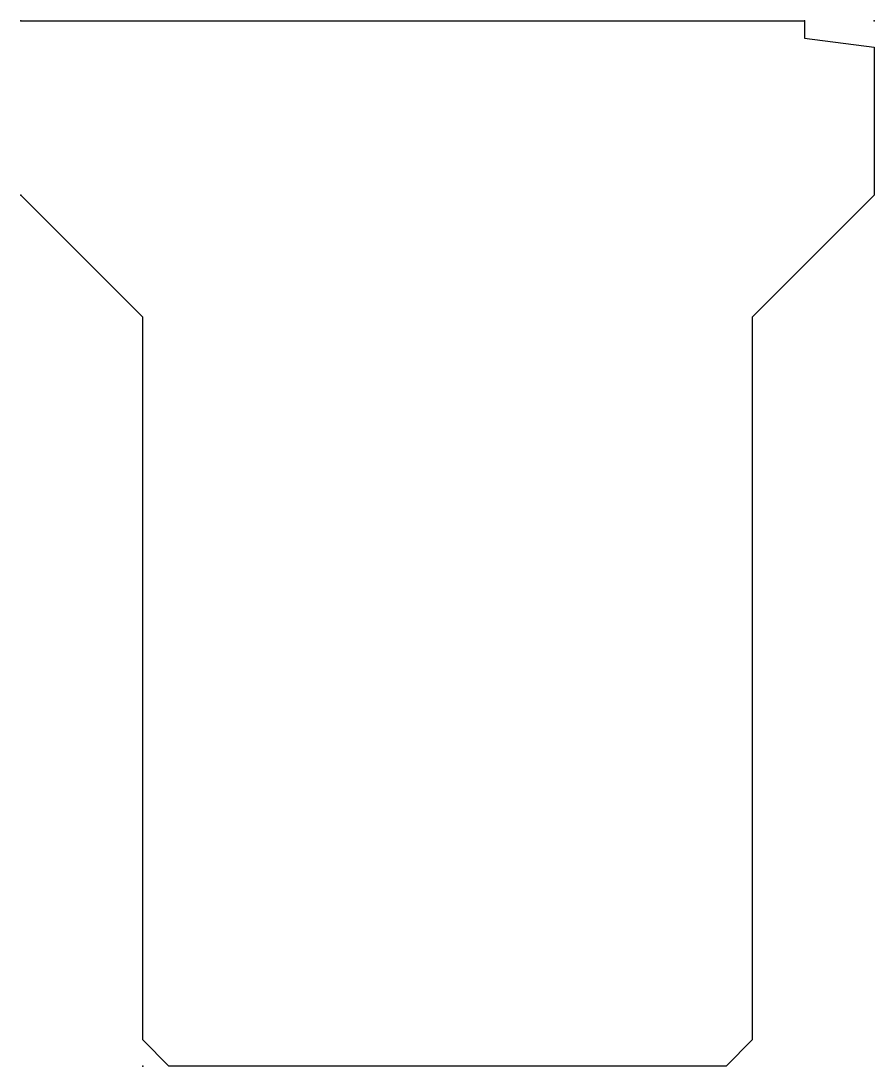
# Model space of a CAD drawing. Extents: x -0.42 to 0.07, y 0 to 0.6.
import ezdxf

# ---------------------------------------------------------------- set-up
doc = ezdxf.new("R2010")
doc.units = 0
doc.header["$MEASUREMENT"] = 0
doc.layers.get('0').update_dxf_attribs({"color": 5, "linetype": 'CONTINUOUS'})
doc.layers.add('to-xx-insert', color=7, linetype='CONTINUOUS')

msp = doc.modelspace()

# ---------------------------------------------------------------- linework, layer by layer
at = {"linetype": 'Continuous'}
for p, q in [((-0.42, 0.6), (0.03, 0.6)), ((0.03, 0.6), (0.03, 0.59)), ((0.03, 0.59), (0.07, 0.585)), ((0.07, 0.585), (0.07, 0.5)), ((-0.35, 0.43), (-0.42, 0.5)), ((0.07, 0.5), (0, 0.43)), ((-0.35, 0.015), (-0.35, 0.43)), ((0, 0.43), (0, 0.015)), ((-0.335, 0), (-0.35, 0.015)), ((0, 0.015), (-0.015, 0)), ((-0.015, 0), (-0.335, 0))]:
    msp.add_line(p, q, dxfattribs=at)
at = {"layer": 'to-xx-insert', "linetype": 'Continuous'}
for p in [(-0.42, 0.6), (0.03, 0.6), (0.07, 0.6), (-0.42, 0.5), (-0.35, 0)]:
    msp.add_point(p, dxfattribs=at)

doc.saveas('drawing.dxf')
